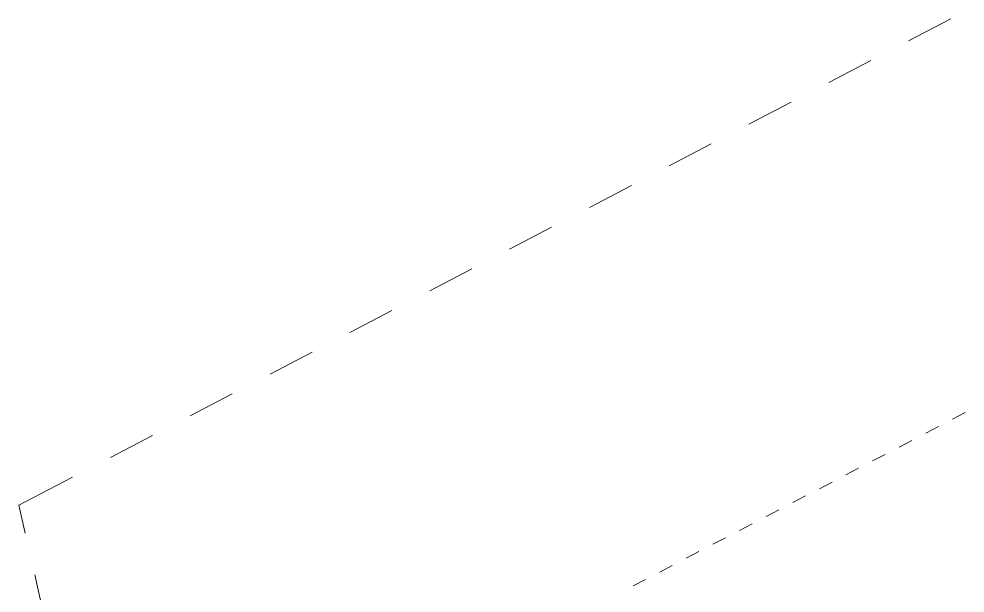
# Model space of a CAD drawing. Header units: millimetres. Extents: x 5493291 to 5652041, y -5155064 to -5098765.
# Drawn here: x 5493291 to 5514411, y -5121997 to -5109175 of the extents above; entities that cross this region are included whole.
import ezdxf

# ---------------------------------------------------------------- set-up
doc = ezdxf.new("R2010")
doc.units = ezdxf.units.MM
doc.header["$MEASUREMENT"] = 0
doc.layers.add('Drawing & Figure_Pen_No__62', color=7, linetype='Continuous', lineweight=13, true_color=0xaaaaaa)

msp = doc.modelspace()

# ---------------------------------------------------------------- linework, layer by layer
at = {"layer": 'Drawing & Figure_Pen_No__62', "color": 253, "linetype": 'Continuous', "lineweight": 13, "true_color": 0xaaaaaa}
for points in [[(5514090, -5109175), (5513151, -5109665)], [(5512308, -5110105), (5511369, -5110595)], [(5510526, -5111035), (5509588, -5111526)], [(5508745, -5111966), (5507806, -5112456)], [(5506963, -5112896), (5506024, -5113386)], [(5505181, -5113826), (5504242, -5114317)], [(5503399, -5114757), (5502460, -5115247)], [(5501617, -5115687), (5500679, -5116177)], [(5499835, -5116617), (5498897, -5117108)], [(5498054, -5117548), (5497115, -5118038)], [(5514411, -5117968), (5514130, -5118115)], [(5513817, -5118278), (5513536, -5118425)], [(5496272, -5118478), (5495333, -5118968)], [(5513223, -5118588), (5512942, -5118735)], [(5512629, -5118899), (5512347, -5119046)], [(5512035, -5119209), (5511753, -5119356)], [(5494490, -5119408), (5493291, -5120035)], [(5511441, -5119519), (5511159, -5119666)], [(5510846, -5119829), (5510565, -5119976)], [(5493291, -5120035), (5493433, -5120663)], [(5510252, -5120140), (5509971, -5120287)], [(5509658, -5120450), (5509377, -5120597)], [(5509064, -5120760), (5508782, -5120907)], [(5508470, -5121070), (5508188, -5121217)], [(5507875, -5121381), (5507594, -5121527)], [(5493643, -5121591), (5493878, -5122624)], [(5507281, -5121691), (5507000, -5121838)]]:
    msp.add_lwpolyline(points, dxfattribs=at)

doc.saveas('drawing.dxf')
